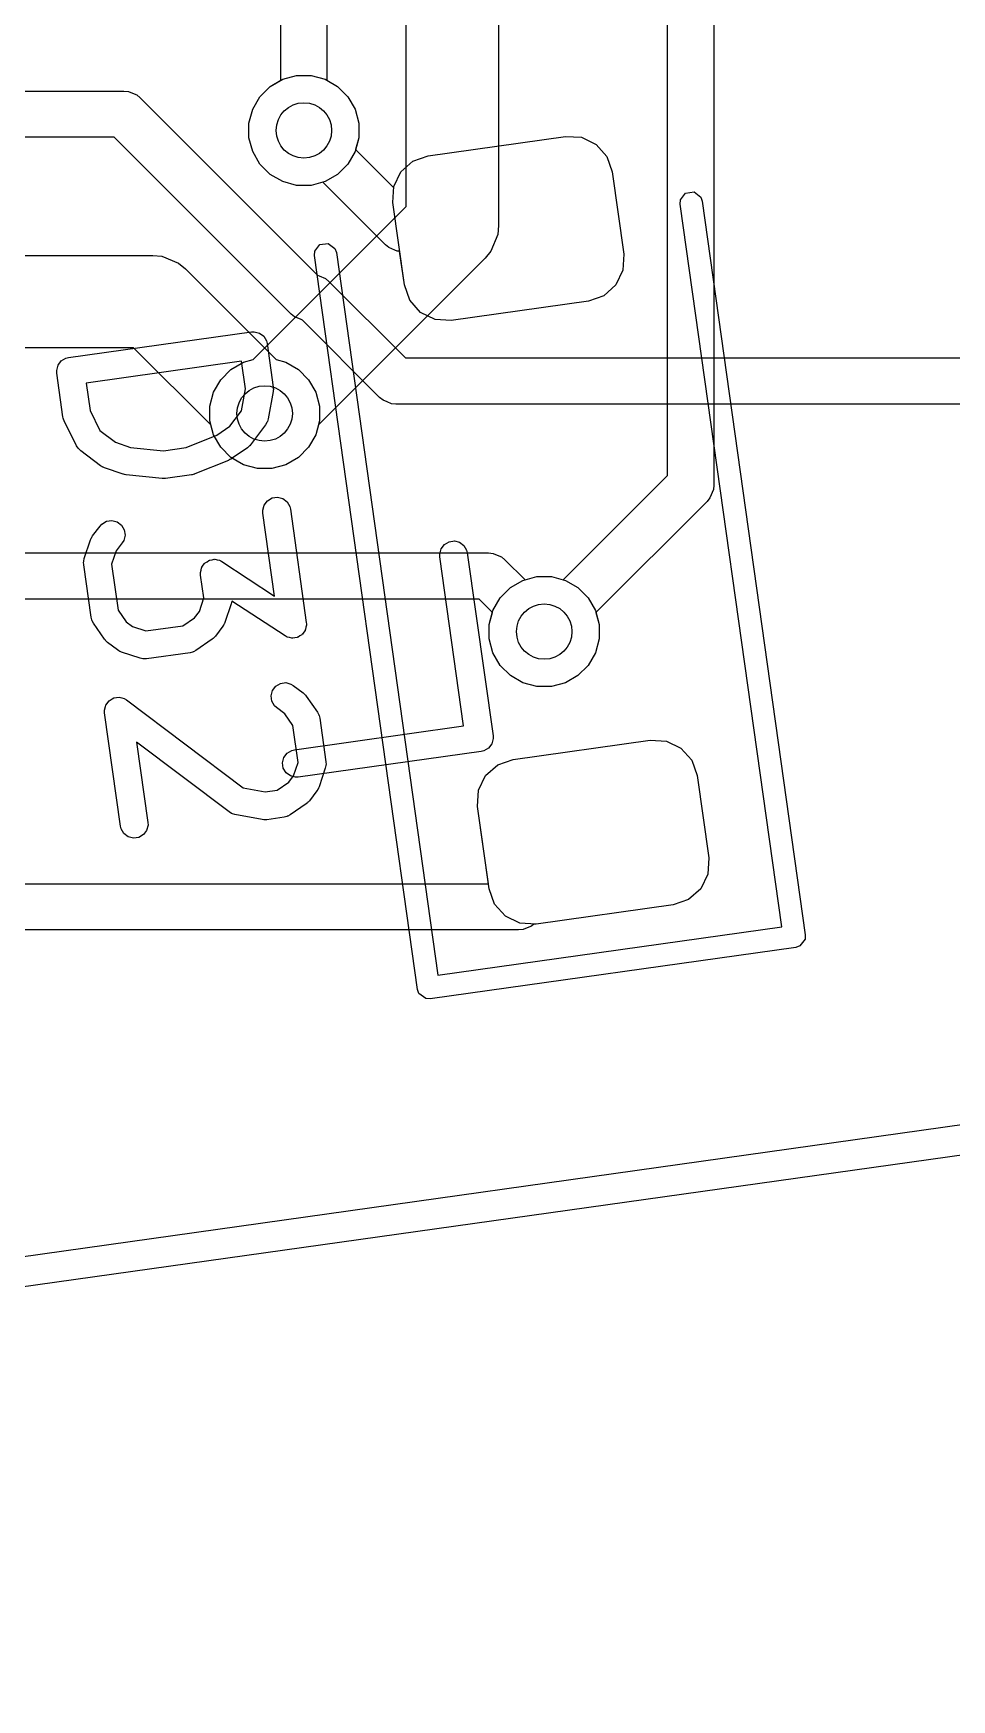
# Model space of a CAD drawing. Header units: millimetres. Extents: x 14 to 286, y -133 to -45.
# Drawn here: x 212.28 to 217.25, y -127.67 to -118.66 of the extents above; entities that cross this region are included whole.
import ezdxf

# ---------------------------------------------------------------- set-up
doc = ezdxf.new("R2010")
doc.units = ezdxf.units.MM
for name, color, linetype, true_color in [('B.Cu', 153, 'CONTINUOUS', 0x4d7fc4), ('F.Cu', 13, 'CONTINUOUS', 0xc83434), ('F.Mask', 201, 'CONTINUOUS', 0xd864ff), ('F.Paste', 253, 'CONTINUOUS', 0xb4a09a), ('F.Silkscreen', 41, 'CONTINUOUS', 0xf2eda1), ('User.Drawings', 9, 'CONTINUOUS', 0xc2c2c2)]:
    doc.layers.add(name, color=color, linetype=linetype, true_color=true_color)

msp = doc.modelspace()

# ---------------------------------------------------------------- linework, layer by layer
at = {"layer": 'B.Cu', "linetype": 'CONTINUOUS'}
for p, q in [((214.298, -119.593646), (214.298, -109.454)), ((214.798, -109.557553), (214.798, -119.6972)), ((215.7132, -121.049323), (215.7132, -117.19912)), ((215.9632, -117.199235), (215.9632, -121.1011)), ((213.6189, -118.910722), (213.6189, -117.837028)), ((213.8689, -117.8233), (213.8689, -118.910722)), ((213.505894, -118.999372), (213.561272, -118.943994)), ((213.561272, -118.943994), (213.6189, -118.910722)), ((213.8689, -118.910722), (213.926528, -118.943994)), ((213.926528, -118.943994), (213.981906, -118.999372)), ((213.466736, -119.067195), (213.505894, -118.999372)), ((213.981906, -118.999372), (214.021064, -119.067195)), ((213.446467, -119.142842), (213.466736, -119.067195)), ((214.021064, -119.067195), (214.041333, -119.142842)), ((213.446467, -119.221158), (213.446467, -119.142842)), ((213.466736, -119.296805), (213.446467, -119.221158)), ((214.041333, -119.221158), (214.021064, -119.296805)), ((214.041333, -119.142842), (214.041333, -119.221158)), ((213.505894, -119.364628), (213.466736, -119.296805)), ((214.021064, -119.296805), (213.981906, -119.364628)), ((213.561272, -119.420006), (213.505894, -119.364628)), ((213.981906, -119.364628), (213.926528, -119.420006)), ((213.629095, -119.459164), (213.561272, -119.420006)), ((213.704742, -119.479433), (213.629095, -119.459164)), ((213.783058, -119.479433), (213.704742, -119.479433)), ((213.858705, -119.459164), (213.783058, -119.479433)), ((213.926528, -119.420006), (213.858705, -119.459164)), ((213.46907, -120.422575), (214.298, -119.593646)), ((214.793197, -119.745972), (214.755868, -119.836092)), ((214.798, -119.6972), (214.793197, -119.745962)), ((214.793197, -119.745962), (214.793197, -119.745972)), ((214.755868, -119.836092), (214.724777, -119.873976)), ((214.724777, -119.873976), (213.822624, -120.776129)), ((213.293394, -120.531172), (213.348772, -120.475794)), ((213.348772, -120.475794), (213.416595, -120.436636)), ((213.416595, -120.436636), (213.46907, -120.422575)), ((213.254236, -120.598995), (213.293394, -120.531172)), ((213.233967, -120.674642), (213.254236, -120.598995)), ((213.233967, -120.752958), (213.233967, -120.674642)), ((213.254236, -120.828605), (213.233967, -120.752958)), ((213.293394, -120.896428), (213.254236, -120.828605)), ((213.808564, -120.828605), (213.769406, -120.896428)), ((213.822624, -120.776129), (213.808564, -120.828605)), ((213.348772, -120.951806), (213.293394, -120.896428)), ((213.769406, -120.896428), (213.714028, -120.951806)), ((213.416595, -120.990964), (213.348772, -120.951806)), ((213.492242, -121.011233), (213.416595, -120.990964)), ((213.570558, -121.011233), (213.492242, -121.011233)), ((213.646205, -120.990964), (213.570558, -121.011233)), ((213.714028, -120.951806), (213.646205, -120.990964)), ((215.148334, -121.614189), (215.7132, -121.049323)), ((215.9632, -121.1011), (215.960798, -121.125486)), ((215.926589, -121.189488), (215.32511, -121.790965)), ((215.942134, -121.170546), (215.926589, -121.189488)), ((215.960798, -121.125486), (215.942134, -121.170546)), ((214.806894, -121.711772), (214.862272, -121.656394)), ((214.862272, -121.656394), (214.930095, -121.617236)), ((214.930095, -121.617236), (215.005742, -121.596967)), ((215.005742, -121.596967), (215.084058, -121.596967)), ((215.084058, -121.596967), (215.148334, -121.614189)), ((214.767736, -121.779595), (214.806894, -121.711772)), ((214.747467, -121.855242), (214.767736, -121.779595)), ((215.32511, -121.790965), (215.342333, -121.855242)), ((214.747467, -121.933558), (214.747467, -121.855242)), ((215.342333, -121.855242), (215.342333, -121.933558)), ((214.767736, -122.009205), (214.747467, -121.933558)), ((214.806894, -122.077028), (214.767736, -122.009205)), ((215.322064, -122.009205), (215.282906, -122.077028)), ((215.342333, -121.933558), (215.322064, -122.009205)), ((214.862272, -122.132406), (214.806894, -122.077028)), ((215.282906, -122.077028), (215.227528, -122.132406)), ((214.930095, -122.171564), (214.862272, -122.132406)), ((215.005742, -122.191833), (214.930095, -122.171564)), ((215.084058, -122.191833), (215.005742, -122.191833)), ((215.159705, -122.171564), (215.084058, -122.191833)), ((215.227528, -122.132406), (215.159705, -122.171564))]:
    msp.add_line(p, q, dxfattribs=at)
at = {"layer": 'B.Cu'}
for centre in [(213.7439, -119.182), (213.5314, -120.7138), (215.0449, -121.8944)]:
    msp.add_circle(centre, 0.15, dxfattribs=at)
at = {"layer": 'F.Cu', "linetype": 'CONTINUOUS'}
for p, q in [((213.505894, -118.999372), (213.561272, -118.943994)), ((213.561272, -118.943994), (213.629095, -118.904836)), ((213.629095, -118.904836), (213.704742, -118.884567)), ((213.704742, -118.884567), (213.783058, -118.884567)), ((213.783058, -118.884567), (213.858705, -118.904836)), ((213.858705, -118.904836), (213.926528, -118.943994)), ((213.926528, -118.943994), (213.981906, -118.999372)), ((183.313477, -118.9686), (212.7693, -118.9686)), ((212.7693, -118.9686), (212.793686, -118.971002)), ((212.793686, -118.971002), (212.793687, -118.971002)), ((212.793687, -118.971002), (212.806884, -118.976468)), ((212.806884, -118.976468), (212.838746, -118.989666)), ((212.838746, -118.989666), (212.838751, -118.989671)), ((212.838751, -118.989671), (212.857688, -119.005212)), ((212.857688, -119.005212), (213.818103, -119.965627)), ((213.466736, -119.067195), (213.505894, -118.999372)), ((213.981906, -118.999372), (214.021064, -119.067195)), ((213.446467, -119.142842), (213.466736, -119.067195)), ((214.021064, -119.067195), (214.041333, -119.142842)), ((212.717524, -119.2186), (183.2617, -119.2186)), ((213.674412, -120.175488), (212.717524, -119.2186)), ((213.446467, -119.221158), (213.446467, -119.142842)), ((213.466736, -119.296805), (213.446467, -119.221158)), ((214.041333, -119.221158), (214.02411, -119.285434)), ((214.041333, -119.142842), (214.041333, -119.221158)), ((214.416786, -119.318727), (215.159487, -119.214347)), ((215.159487, -119.214347), (215.247136, -119.219324)), ((215.247136, -119.219324), (215.326209, -119.257465)), ((213.505894, -119.364628), (213.466736, -119.296805)), ((214.02411, -119.285434), (214.229922, -119.491246)), ((215.326209, -119.257465), (215.384667, -119.322961)), ((213.561272, -119.420006), (213.505894, -119.364628)), ((214.268407, -119.406129), (214.333903, -119.347671)), ((214.333903, -119.347671), (214.416786, -119.318727)), ((215.384667, -119.322961), (215.413611, -119.405844)), ((213.629095, -119.459164), (213.561272, -119.420006)), ((213.704742, -119.479433), (213.629095, -119.459164)), ((213.783058, -119.479433), (213.704742, -119.479433)), ((213.847334, -119.46221), (213.783058, -119.479433)), ((214.185712, -119.800588), (213.847334, -119.46221)), ((214.229922, -119.491246), (214.230266, -119.485202)), ((214.230266, -119.485202), (214.268407, -119.406129)), ((215.413611, -119.405844), (215.476239, -119.851464)), ((214.204648, -119.816128), (214.185712, -119.800588)), ((214.204654, -119.816134), (214.204648, -119.816128)), ((214.236515, -119.829331), (214.204654, -119.816134)), ((214.249713, -119.834798), (214.236515, -119.829331)), ((214.249714, -119.834798), (214.249713, -119.834798)), ((214.262277, -119.836035), (214.249714, -119.834798)), ((214.287917, -120.018472), (214.262277, -119.836035)), ((215.476239, -119.851464), (215.471262, -119.939114)), ((210.680606, -119.8581), (212.9257, -119.8581)), ((212.9257, -119.8581), (212.974473, -119.862904)), ((212.974473, -119.862904), (213.064593, -119.900233)), ((213.064593, -119.900233), (213.064597, -119.900237)), ((213.064597, -119.900237), (213.102477, -119.931323)), ((213.102477, -119.931323), (213.593729, -120.422575)), ((215.471262, -119.939114), (215.433121, -120.018187)), ((213.818103, -119.965627), (213.825845, -119.968834)), ((213.825845, -119.968834), (213.860446, -119.983166)), ((213.860446, -119.983166), (213.860451, -119.983171)), ((213.860451, -119.983171), (213.879388, -119.998712)), ((213.879388, -119.998712), (214.294277, -120.4136)), ((214.316861, -120.101355), (214.287917, -120.018472)), ((215.433121, -120.018187), (215.367625, -120.076645)), ((214.375319, -120.166851), (214.316861, -120.101355)), ((215.284742, -120.105589), (214.542041, -120.209969)), ((215.367625, -120.076645), (215.284742, -120.105589)), ((213.693348, -120.191028), (213.674412, -120.175488)), ((213.693354, -120.191034), (213.693348, -120.191028)), ((213.725215, -120.204231), (213.693354, -120.191034)), ((213.735696, -120.208572), (213.725215, -120.204231)), ((214.154111, -120.626988), (213.735696, -120.208572)), ((214.454392, -120.204992), (214.375319, -120.166851)), ((214.542041, -120.209969), (214.454392, -120.204992)), ((212.822146, -120.3581), (210.697044, -120.3581)), ((213.240175, -120.776129), (212.822146, -120.3581)), ((213.593729, -120.422575), (213.646205, -120.436636)), ((213.646205, -120.436636), (213.714028, -120.475794)), ((213.714028, -120.475794), (213.769406, -120.531172)), ((214.294277, -120.4136), (235.499624, -120.4136)), ((213.769406, -120.531172), (213.808564, -120.598995)), ((213.808564, -120.598995), (213.828833, -120.674642)), ((214.173053, -120.642533), (214.154111, -120.626988)), ((214.173054, -120.642534), (214.173053, -120.642533)), ((214.194227, -120.651304), (214.173054, -120.642534)), ((214.218113, -120.661198), (214.194227, -120.651304)), ((214.218114, -120.661198), (214.218113, -120.661198)), ((214.2425, -120.6636), (214.218114, -120.661198)), ((235.5514, -120.6636), (214.2425, -120.6636)), ((213.828833, -120.752958), (213.808564, -120.828605)), ((213.828833, -120.674642), (213.828833, -120.752958)), ((213.254236, -120.828605), (213.240175, -120.776129)), ((213.293394, -120.896428), (213.254236, -120.828605)), ((213.808564, -120.828605), (213.769406, -120.896428)), ((213.348772, -120.951806), (213.293394, -120.896428)), ((213.769406, -120.896428), (213.714028, -120.951806)), ((213.416595, -120.990964), (213.348772, -120.951806)), ((213.492242, -121.011233), (213.416595, -120.990964)), ((213.570558, -121.011233), (213.492242, -121.011233)), ((213.646205, -120.990964), (213.570558, -121.011233)), ((213.714028, -120.951806), (213.646205, -120.990964)), ((210.906932, -121.4685), (214.744, -121.4685)), ((214.744, -121.4685), (214.768386, -121.470902)), ((214.768386, -121.470902), (214.768387, -121.470902)), ((214.768387, -121.470902), (214.781584, -121.476368)), ((214.781584, -121.476368), (214.813446, -121.489566)), ((214.813446, -121.489566), (214.813451, -121.489571)), ((214.813451, -121.489571), (214.832388, -121.505112)), ((214.832388, -121.505112), (214.941465, -121.614189)), ((214.941465, -121.614189), (215.005742, -121.596967)), ((215.005742, -121.596967), (215.084058, -121.596967)), ((215.084058, -121.596967), (215.159705, -121.617236)), ((215.159705, -121.617236), (215.227528, -121.656394)), ((215.227528, -121.656394), (215.282906, -121.711772)), ((214.692224, -121.7185), (210.938913, -121.7185)), ((214.764689, -121.790965), (214.692224, -121.7185)), ((215.282906, -121.711772), (215.322064, -121.779595)), ((214.747467, -121.855242), (214.764689, -121.790965)), ((215.322064, -121.779595), (215.342333, -121.855242)), ((214.747467, -121.933558), (214.747467, -121.855242)), ((215.342333, -121.855242), (215.342333, -121.933558)), ((214.767736, -122.009205), (214.747467, -121.933558)), ((214.806894, -122.077028), (214.767736, -122.009205)), ((215.322064, -122.009205), (215.282906, -122.077028)), ((215.342333, -121.933558), (215.322064, -122.009205)), ((214.862272, -122.132406), (214.806894, -122.077028)), ((215.282906, -122.077028), (215.227528, -122.132406)), ((214.930095, -122.171564), (214.862272, -122.132406)), ((215.005742, -122.191833), (214.930095, -122.171564)), ((215.084058, -122.191833), (215.005742, -122.191833)), ((215.159705, -122.171564), (215.084058, -122.191833)), ((215.227528, -122.132406), (215.159705, -122.171564)), ((214.876058, -122.586611), (215.618759, -122.482231)), ((215.618759, -122.482231), (215.706408, -122.487208)), ((215.706408, -122.487208), (215.785481, -122.525349)), ((215.785481, -122.525349), (215.843939, -122.590845)), ((214.727679, -122.674013), (214.793175, -122.615555)), ((214.793175, -122.615555), (214.876058, -122.586611)), ((215.843939, -122.590845), (215.872883, -122.673728)), ((214.689538, -122.753086), (214.727679, -122.674013)), ((215.872883, -122.673728), (215.935511, -123.119348)), ((214.684561, -122.840736), (214.689538, -122.753086)), ((214.743358, -123.2591), (214.684561, -122.840736)), ((215.935511, -123.119348), (215.930534, -123.206998)), ((186.778677, -123.2591), (214.743358, -123.2591)), ((215.930534, -123.206998), (215.892393, -123.286071)), ((215.826897, -123.344529), (215.744014, -123.373473)), ((215.892393, -123.286071), (215.826897, -123.344529)), ((215.744014, -123.373473), (215.001313, -123.477853)), ((214.9059, -123.5091), (186.7269, -123.5091)), ((214.930286, -123.506698), (214.9059, -123.5091)), ((214.930287, -123.506698), (214.930286, -123.506698)), ((214.943484, -123.501231), (214.930287, -123.506698)), ((214.975346, -123.488034), (214.943484, -123.501231)), ((214.975351, -123.488028), (214.975346, -123.488034)), ((214.988628, -123.477132), (214.975351, -123.488028)), ((215.001313, -123.477853), (214.988628, -123.477132))]:
    msp.add_line(p, q, dxfattribs=at)
at = {"layer": 'F.Cu'}
for centre in [(213.7439, -119.182), (213.5314, -120.7138), (215.0449, -121.8944)]:
    msp.add_circle(centre, 0.15, dxfattribs=at)
at = {"layer": 'F.Mask', "linetype": 'CONTINUOUS'}
for p, q in [((214.416786, -119.318727), (215.159487, -119.214347)), ((215.159487, -119.214347), (215.247136, -119.219324)), ((215.247136, -119.219324), (215.326209, -119.257465)), ((215.326209, -119.257465), (215.384667, -119.322961)), ((214.268407, -119.406129), (214.333903, -119.347671)), ((214.333903, -119.347671), (214.416786, -119.318727)), ((215.384667, -119.322961), (215.413611, -119.405844)), ((214.225289, -119.572852), (214.230266, -119.485202)), ((214.230266, -119.485202), (214.268407, -119.406129)), ((215.413611, -119.405844), (215.476239, -119.851464)), ((214.287917, -120.018472), (214.225289, -119.572852)), ((215.476239, -119.851464), (215.471262, -119.939114)), ((215.471262, -119.939114), (215.433121, -120.018187)), ((214.316861, -120.101355), (214.287917, -120.018472)), ((215.433121, -120.018187), (215.367625, -120.076645)), ((214.375319, -120.166851), (214.316861, -120.101355)), ((215.284742, -120.105589), (214.542041, -120.209969)), ((215.367625, -120.076645), (215.284742, -120.105589)), ((214.454392, -120.204992), (214.375319, -120.166851)), ((214.542041, -120.209969), (214.454392, -120.204992)), ((214.876058, -122.586611), (215.618759, -122.482231)), ((215.618759, -122.482231), (215.706408, -122.487208)), ((215.706408, -122.487208), (215.785481, -122.525349)), ((215.785481, -122.525349), (215.843939, -122.590845)), ((214.727679, -122.674013), (214.793175, -122.615555)), ((214.793175, -122.615555), (214.876058, -122.586611)), ((215.843939, -122.590845), (215.872883, -122.673728)), ((214.689538, -122.753086), (214.727679, -122.674013)), ((215.872883, -122.673728), (215.935511, -123.119348)), ((214.684561, -122.840736), (214.689538, -122.753086)), ((214.747189, -123.286356), (214.684561, -122.840736)), ((215.935511, -123.119348), (215.930534, -123.206998)), ((215.930534, -123.206998), (215.892393, -123.286071)), ((214.776133, -123.369239), (214.747189, -123.286356)), ((214.834591, -123.434735), (214.776133, -123.369239)), ((215.826897, -123.344529), (215.744014, -123.373473)), ((215.892393, -123.286071), (215.826897, -123.344529)), ((214.913664, -123.472876), (214.834591, -123.434735)), ((215.744014, -123.373473), (215.001313, -123.477853)), ((215.001313, -123.477853), (214.913664, -123.472876))]:
    msp.add_line(p, q, dxfattribs=at)
at = {"layer": 'F.Paste', "linetype": 'CONTINUOUS'}
for p, q in [((214.416786, -119.318727), (215.159487, -119.214347)), ((215.159487, -119.214347), (215.247136, -119.219324)), ((215.247136, -119.219324), (215.326209, -119.257465)), ((215.326209, -119.257465), (215.384667, -119.322961)), ((214.268407, -119.406129), (214.333903, -119.347671)), ((214.333903, -119.347671), (214.416786, -119.318727)), ((215.384667, -119.322961), (215.413611, -119.405844)), ((214.225289, -119.572852), (214.230266, -119.485202)), ((214.230266, -119.485202), (214.268407, -119.406129)), ((215.413611, -119.405844), (215.476239, -119.851464)), ((214.287917, -120.018472), (214.225289, -119.572852)), ((215.476239, -119.851464), (215.471262, -119.939114)), ((215.471262, -119.939114), (215.433121, -120.018187)), ((214.316861, -120.101355), (214.287917, -120.018472)), ((215.433121, -120.018187), (215.367625, -120.076645)), ((214.375319, -120.166851), (214.316861, -120.101355)), ((215.284742, -120.105589), (214.542041, -120.209969)), ((215.367625, -120.076645), (215.284742, -120.105589)), ((214.454392, -120.204992), (214.375319, -120.166851)), ((214.542041, -120.209969), (214.454392, -120.204992)), ((214.876058, -122.586611), (215.618759, -122.482231)), ((215.618759, -122.482231), (215.706408, -122.487208)), ((215.706408, -122.487208), (215.785481, -122.525349)), ((215.785481, -122.525349), (215.843939, -122.590845)), ((214.727679, -122.674013), (214.793175, -122.615555)), ((214.793175, -122.615555), (214.876058, -122.586611)), ((215.843939, -122.590845), (215.872883, -122.673728)), ((214.689538, -122.753086), (214.727679, -122.674013)), ((215.872883, -122.673728), (215.935511, -123.119348)), ((214.684561, -122.840736), (214.689538, -122.753086)), ((214.747189, -123.286356), (214.684561, -122.840736)), ((215.935511, -123.119348), (215.930534, -123.206998)), ((215.930534, -123.206998), (215.892393, -123.286071)), ((214.776133, -123.369239), (214.747189, -123.286356)), ((214.834591, -123.434735), (214.776133, -123.369239)), ((215.826897, -123.344529), (215.744014, -123.373473)), ((215.892393, -123.286071), (215.826897, -123.344529)), ((214.913664, -123.472876), (214.834591, -123.434735)), ((215.744014, -123.373473), (215.001313, -123.477853)), ((215.001313, -123.477853), (214.913664, -123.472876))]:
    msp.add_line(p, q, dxfattribs=at)
at = {"layer": 'F.Silkscreen', "linetype": 'CONTINUOUS'}
for p, q in [((215.781615, -119.581335), (215.782942, -119.557962)), ((216.33135, -123.492896), (215.781615, -119.581335)), ((215.782942, -119.557962), (215.810579, -119.521287)), ((215.810579, -119.521287), (215.856054, -119.514896)), ((215.856054, -119.514896), (215.892729, -119.542533)), ((215.892729, -119.542533), (215.900447, -119.564635)), ((215.900447, -119.564635), (216.458533, -123.535611)), ((213.80108, -119.859681), (213.802407, -119.836308)), ((213.802407, -119.836308), (213.830044, -119.799633)), ((213.830044, -119.799633), (213.875519, -119.793242)), ((213.875519, -119.793242), (213.912194, -119.820879)), ((213.912194, -119.820879), (213.919912, -119.842981)), ((213.919912, -119.842981), (214.469645, -123.754539)), ((214.359164, -123.830656), (213.80108, -119.859681)), ((212.470037, -120.411006), (213.460305, -120.271833)), ((213.460305, -120.271833), (213.474995, -120.271223)), ((213.474995, -120.271223), (213.503327, -120.278551)), ((213.503327, -120.278551), (213.526697, -120.296162)), ((213.526697, -120.296162), (213.54155, -120.321376)), ((213.54155, -120.321376), (213.545013, -120.335665)), ((213.545013, -120.335665), (213.578149, -120.571443)), ((212.405595, -120.481024), (212.412923, -120.452692)), ((212.406205, -120.495714), (212.405595, -120.481024)), ((212.412923, -120.452692), (212.430534, -120.429322)), ((212.430534, -120.429322), (212.455748, -120.414469)), ((212.455748, -120.414469), (212.470037, -120.411006)), ((213.40691, -120.43081), (212.565182, -120.549108)), ((213.427915, -120.580265), (213.40691, -120.43081)), ((212.439341, -120.731492), (212.406205, -120.495714)), ((212.565182, -120.549108), (212.586187, -120.698562)), ((213.578149, -120.571443), (213.578457, -120.578878)), ((213.406052, -120.698979), (213.427915, -120.580265)), ((213.577639, -120.595465), (213.550366, -120.743559)), ((213.578262, -120.588048), (213.577639, -120.595465)), ((213.578758, -120.586133), (213.578262, -120.588048)), ((213.578457, -120.578878), (213.578871, -120.580814)), ((213.578871, -120.580814), (213.578647, -120.58347)), ((213.578647, -120.58347), (213.578758, -120.586133)), ((212.441092, -120.73872), (212.439341, -120.731492)), ((212.441229, -120.740699), (212.441092, -120.73872)), ((212.442176, -120.743191), (212.441229, -120.740699)), ((212.442804, -120.745781), (212.442176, -120.743191)), ((212.443809, -120.747487), (212.442804, -120.745781)), ((212.446453, -120.754443), (212.443809, -120.747487)), ((212.513491, -120.889282), (212.446453, -120.754443)), ((212.586187, -120.698562), (212.639924, -120.80665)), ((213.342975, -120.782684), (213.406052, -120.698979)), ((213.550366, -120.743559), (213.546298, -120.757688)), ((212.639924, -120.80665), (212.723631, -120.869728)), ((213.106287, -120.898631), (213.272094, -120.831518)), ((213.272094, -120.831518), (213.342975, -120.782684)), ((213.536503, -120.775111), (213.455447, -120.882677)), ((213.544158, -120.762559), (213.536503, -120.775111)), ((213.544832, -120.759949), (213.544158, -120.762559)), ((213.546298, -120.757688), (213.544832, -120.759949)), ((212.521295, -120.901742), (212.513491, -120.889282)), ((212.523326, -120.903511), (212.521295, -120.901742)), ((212.524694, -120.905834), (212.523326, -120.903511)), ((212.535513, -120.915791), (212.524694, -120.905834)), ((212.643079, -120.996847), (212.535513, -120.915791)), ((212.723631, -120.869728), (212.805227, -120.897132)), ((212.805227, -120.897132), (212.983107, -120.915943)), ((212.983107, -120.915943), (213.106287, -120.898631)), ((213.438099, -120.899302), (213.350416, -120.959712)), ((213.443781, -120.894502), (213.438099, -120.899302)), ((213.44549, -120.893496), (213.443781, -120.894502)), ((213.447295, -120.891534), (213.44549, -120.893496)), ((213.449331, -120.889815), (213.447295, -120.891534)), ((213.450408, -120.888151), (213.449331, -120.889815)), ((213.455447, -120.882677), (213.450408, -120.888151)), ((212.649429, -121.000719), (212.643079, -120.996847)), ((212.650925, -121.002023), (212.649429, -121.000719)), ((212.653358, -121.003116), (212.650925, -121.002023)), ((212.655631, -121.004502), (212.653358, -121.003116)), ((212.657547, -121.004997), (212.655631, -121.004502)), ((212.664336, -121.008047), (212.657547, -121.004997)), ((212.765274, -121.041948), (212.664336, -121.008047)), ((213.336004, -120.967472), (213.15401, -121.041137)), ((213.337018, -120.96694), (213.336004, -120.967472)), ((213.337549, -120.966827), (213.337018, -120.96694)), ((213.343268, -120.963664), (213.337549, -120.966827)), ((213.349027, -120.960646), (213.343268, -120.963664)), ((213.349412, -120.960267), (213.349027, -120.960646)), ((213.350416, -120.959712), (213.349412, -120.960267)), ((212.766392, -121.042205), (212.765274, -121.041948)), ((212.766867, -121.042463), (212.766392, -121.042205)), ((212.773233, -121.043776), (212.766867, -121.042463)), ((212.779604, -121.045241), (212.773233, -121.043776)), ((212.780145, -121.045203), (212.779604, -121.045241)), ((212.781266, -121.045435), (212.780145, -121.045203)), ((212.976516, -121.066082), (212.781266, -121.045435)), ((212.979077, -121.0661), (212.976516, -121.066082)), ((212.980151, -121.066378), (212.979077, -121.0661)), ((212.985687, -121.066148), (212.980151, -121.066378)), ((212.991219, -121.066188), (212.985687, -121.066148)), ((212.99228, -121.065874), (212.991219, -121.066188)), ((212.994841, -121.065768), (212.99228, -121.065874)), ((213.136308, -121.045886), (212.994841, -121.065768)), ((213.1388, -121.045282), (213.136308, -121.045886)), ((213.139906, -121.045291), (213.1388, -121.045282)), ((213.145215, -121.043727), (213.139906, -121.045291)), ((213.150597, -121.042423), (213.145215, -121.043727)), ((213.15155, -121.041861), (213.150597, -121.042423)), ((213.15401, -121.041137), (213.15155, -121.041861)), ((213.529109, -121.209475), (213.54672, -121.186105)), ((213.54672, -121.186105), (213.571934, -121.171252)), ((213.571934, -121.171252), (213.600913, -121.167179)), ((213.600913, -121.167179), (213.629245, -121.174507)), ((213.629245, -121.174507), (213.652615, -121.192118)), ((213.652615, -121.192118), (213.667468, -121.217332)), ((212.650764, -121.312023), (212.675979, -121.297171)), ((212.675979, -121.297171), (212.704957, -121.293099)), ((212.704957, -121.293099), (212.733289, -121.300426)), ((213.521781, -121.237807), (213.529109, -121.209475)), ((213.522391, -121.252497), (213.521781, -121.237807)), ((213.585543, -121.701845), (213.522391, -121.252497)), ((213.667468, -121.217332), (213.670931, -121.231621)), ((213.670931, -121.231621), (213.757086, -121.844644)), ((212.592624, -121.389177), (212.594008, -121.386906)), ((212.594008, -121.386906), (212.595103, -121.38447)), ((212.595103, -121.38447), (212.596407, -121.382973)), ((212.596407, -121.382973), (212.600279, -121.376624)), ((212.600279, -121.376624), (212.640808, -121.322841)), ((212.640808, -121.322841), (212.650764, -121.312023)), ((212.733289, -121.300426), (212.75666, -121.318037)), ((212.75666, -121.318037), (212.771512, -121.343252)), ((212.775584, -121.37223), (212.768257, -121.400562)), ((212.771512, -121.343252), (212.775584, -121.37223)), ((212.555178, -121.49882), (212.589079, -121.397882)), ((212.589079, -121.397882), (212.592128, -121.391091)), ((212.592128, -121.391091), (212.592624, -121.389177)), ((212.727398, -121.457177), (212.703009, -121.529793)), ((212.760602, -121.413115), (212.727398, -121.457177)), ((212.768257, -121.400562), (212.760602, -121.413115)), ((212.551395, -121.518447), (212.552069, -121.515837)), ((212.552005, -121.533137), (212.551395, -121.518447)), ((212.551885, -121.51315), (212.555178, -121.49882)), ((212.552069, -121.515837), (212.551885, -121.51315)), ((212.591769, -121.816071), (212.552005, -121.533137)), ((212.703009, -121.529793), (212.737844, -121.777661)), ((213.1843, -121.573759), (213.187352, -121.561956)), ((213.187352, -121.561956), (213.18961, -121.549993)), ((213.18961, -121.549993), (213.190994, -121.547875)), ((213.190994, -121.547875), (213.191628, -121.545427)), ((213.191628, -121.545427), (213.198954, -121.535704)), ((213.198954, -121.535704), (213.205627, -121.525502)), ((213.205627, -121.525502), (213.207718, -121.524074)), ((213.207718, -121.524074), (213.209239, -121.522057)), ((213.209239, -121.522057), (213.219731, -121.515876)), ((213.219731, -121.515876), (213.229798, -121.509006)), ((213.229798, -121.509006), (213.232272, -121.508488)), ((213.232272, -121.508488), (213.234453, -121.507204)), ((213.234453, -121.507204), (213.246526, -121.505507)), ((213.246526, -121.505507), (213.258441, -121.503015)), ((213.258441, -121.503015), (213.260923, -121.503483)), ((213.260923, -121.503483), (213.263432, -121.503131)), ((213.263432, -121.503131), (213.275234, -121.506183)), ((213.275234, -121.506183), (213.287198, -121.508441)), ((213.287198, -121.508441), (213.290377, -121.5101)), ((213.290377, -121.5101), (213.291764, -121.510459)), ((213.291764, -121.510459), (213.29334, -121.511647)), ((213.29334, -121.511647), (213.300232, -121.515244)), ((213.300232, -121.515244), (213.585543, -121.701845)), ((213.184184, -121.57875), (213.184448, -121.577345)), ((213.184587, -121.580678), (213.184184, -121.57875)), ((213.184448, -121.577345), (213.1843, -121.573759)), ((213.18491, -121.588449), (213.184587, -121.580678)), ((213.202327, -121.712383), (213.18491, -121.588449)), ((213.177939, -121.784999), (213.202327, -121.712383)), ((213.350159, -121.743356), (213.316258, -121.844295)), ((213.3534, -121.72925), (213.350159, -121.743356)), ((213.641764, -121.917849), (213.3534, -121.72925)), ((212.595232, -121.830361), (212.591769, -121.816071)), ((212.5966, -121.832683), (212.595232, -121.830361)), ((212.597163, -121.835317), (212.5966, -121.832683)), ((212.604278, -121.848184), (212.597163, -121.835317)), ((212.737844, -121.777661), (212.781304, -121.840743)), ((213.088978, -121.862804), (213.152059, -121.819344)), ((213.152059, -121.819344), (213.177939, -121.784999)), ((212.664688, -121.935867), (212.604278, -121.848184)), ((212.781304, -121.840743), (212.815649, -121.866623)), ((212.815649, -121.866623), (212.888265, -121.891011)), ((212.888265, -121.891011), (213.088978, -121.862804)), ((213.256375, -121.928196), (213.254574, -121.930154)), ((213.258415, -121.926474), (213.256375, -121.928196)), ((213.259493, -121.924809), (213.258415, -121.926474)), ((213.264531, -121.919336), (213.259493, -121.924809)), ((213.305059, -121.865553), (213.264531, -121.919336)), ((213.308933, -121.8592), (213.305059, -121.865553)), ((213.310234, -121.857707), (213.308933, -121.8592)), ((213.311325, -121.855277), (213.310234, -121.857707)), ((213.312714, -121.853), (213.311325, -121.855277)), ((213.31321, -121.85108), (213.312714, -121.853)), ((213.316258, -121.844295), (213.31321, -121.85108)), ((213.648651, -121.921443), (213.641764, -121.917849)), ((213.650232, -121.922635), (213.648651, -121.921443)), ((213.651622, -121.922994), (213.650232, -121.922635)), ((213.654798, -121.924652), (213.651622, -121.922994)), ((213.666756, -121.926908), (213.654798, -121.924652)), ((213.678564, -121.929962), (213.666756, -121.926908)), ((213.681071, -121.929609), (213.678564, -121.929962)), ((213.683554, -121.930078), (213.681071, -121.929609)), ((213.695466, -121.927586), (213.683554, -121.930078)), ((213.707543, -121.925889), (213.695466, -121.927586)), ((213.709723, -121.924604), (213.707543, -121.925889)), ((213.712197, -121.924087), (213.709723, -121.924604)), ((213.722252, -121.917223), (213.712197, -121.924087)), ((213.732757, -121.911036), (213.722252, -121.917223)), ((213.734279, -121.909015), (213.732757, -121.911036)), ((213.736368, -121.90759), (213.734279, -121.909015)), ((213.743032, -121.8974), (213.736368, -121.90759)), ((213.750368, -121.887666), (213.743032, -121.8974)), ((213.751001, -121.885215), (213.750368, -121.887666)), ((213.752386, -121.883099), (213.751001, -121.885215)), ((213.754642, -121.87114), (213.752386, -121.883099)), ((213.757696, -121.859335), (213.754642, -121.87114)), ((213.757086, -121.844644), (213.757408, -121.852414)), ((213.757408, -121.852414), (213.757812, -121.854343)), ((213.757812, -121.854343), (213.757547, -121.855747)), ((213.757547, -121.855747), (213.757696, -121.859335)), ((212.66949, -121.941552), (212.664688, -121.935867)), ((212.670495, -121.943258), (212.66949, -121.941552)), ((212.672452, -121.945059), (212.670495, -121.943258)), ((212.674175, -121.947099), (212.672452, -121.945059)), ((212.675839, -121.948177), (212.674175, -121.947099)), ((212.681313, -121.953215), (212.675839, -121.948177)), ((212.735096, -121.993743), (212.681313, -121.953215)), ((212.741448, -121.997617), (212.735096, -121.993743)), ((212.742942, -121.998918), (212.741448, -121.997617)), ((212.745371, -122.000009), (212.742942, -121.998918)), ((212.747649, -122.001398), (212.745371, -122.000009)), ((212.749568, -122.001894), (212.747649, -122.001398)), ((212.756354, -122.004942), (212.749568, -122.001894)), ((212.857293, -122.038843), (212.756354, -122.004942)), ((213.127387, -122.00888), (212.891609, -122.042016)), ((213.141676, -122.005417), (213.127387, -122.00888)), ((213.143998, -122.004049), (213.141676, -122.005417)), ((213.146633, -122.003486), (213.143998, -122.004049)), ((213.1595, -121.996371), (213.146633, -122.003486)), ((213.247183, -121.935961), (213.1595, -121.996371)), ((213.252868, -121.931158), (213.247183, -121.935961)), ((213.254574, -121.930154), (213.252868, -121.931158)), ((212.871622, -122.042136), (212.857293, -122.038843)), ((212.874309, -122.041951), (212.871622, -122.042136)), ((212.876919, -122.042626), (212.874309, -122.041951)), ((212.891609, -122.042016), (212.876919, -122.042626)), ((213.57397, -122.212999), (213.591582, -122.189628)), ((213.591582, -122.189628), (213.616796, -122.174775)), ((213.616796, -122.174775), (213.645774, -122.170703)), ((213.645774, -122.170703), (213.674106, -122.178029)), ((213.674106, -122.178029), (213.686659, -122.185684)), ((213.686659, -122.185684), (213.740442, -122.226212)), ((212.671386, -122.291762), (212.688998, -122.26839)), ((212.688998, -122.26839), (212.705964, -122.258397)), ((212.705964, -122.258397), (212.714212, -122.253538)), ((212.714212, -122.253538), (212.743191, -122.249465)), ((212.743191, -122.249465), (212.758938, -122.253538)), ((212.758938, -122.253538), (212.771522, -122.256792)), ((212.771522, -122.256792), (212.784075, -122.264447)), ((212.784075, -122.264447), (213.41533, -122.740131)), ((213.566644, -122.241331), (213.57397, -122.212999)), ((213.570716, -122.270309), (213.566644, -122.241331)), ((213.585569, -122.295523), (213.570716, -122.270309)), ((213.740442, -122.226212), (213.745919, -122.231252)), ((213.745919, -122.231252), (213.747579, -122.232328)), ((213.747579, -122.232328), (213.749296, -122.23436)), ((213.749296, -122.23436), (213.75126, -122.236168)), ((213.75126, -122.236168), (213.752266, -122.237876)), ((213.752266, -122.237876), (213.757067, -122.243559)), ((213.757067, -122.243559), (213.817477, -122.331243)), ((212.664059, -122.320093), (212.669537, -122.298914)), ((212.664669, -122.334783), (212.664059, -122.320093)), ((212.750824, -122.947806), (212.664669, -122.334783)), ((212.669537, -122.298914), (212.671386, -122.291762)), ((213.596387, -122.30548), (213.585569, -122.295523)), ((213.64045, -122.338683), (213.596387, -122.30548)), ((213.68391, -122.401764), (213.64045, -122.338683)), ((213.817477, -122.331243), (213.824592, -122.34411)), ((213.824592, -122.34411), (213.825155, -122.346744)), ((213.825155, -122.346744), (213.826523, -122.349067)), ((213.826523, -122.349067), (213.829986, -122.363356)), ((213.829986, -122.363356), (213.863123, -122.599134)), ((213.712118, -122.602477), (213.68391, -122.401764)), ((213.339198, -122.870583), (212.838408, -122.493211)), ((212.838408, -122.493211), (212.899364, -122.92693)), ((213.68773, -122.675093), (213.712118, -122.602477)), ((213.85995, -122.63345), (213.826049, -122.734389)), ((213.863243, -122.619121), (213.85995, -122.63345)), ((213.863732, -122.613824), (213.863057, -122.61643)), ((213.863057, -122.61643), (213.863243, -122.619121)), ((213.863123, -122.599134), (213.863732, -122.613824)), ((213.41533, -122.740131), (213.534041, -122.761995)), ((213.598767, -122.752898), (213.66185, -122.709437)), ((213.66185, -122.709437), (213.68773, -122.675093)), ((213.822999, -122.741177), (213.822504, -122.743095)), ((213.826049, -122.734389), (213.822999, -122.741177)), ((213.534041, -122.761995), (213.598767, -122.752898)), ((213.756973, -122.826055), (213.66929, -122.886465)), ((213.762655, -122.821255), (213.756973, -122.826055)), ((213.764364, -122.820249), (213.762655, -122.821255)), ((213.766169, -122.818287), (213.764364, -122.820249)), ((213.768205, -122.816568), (213.766169, -122.818287)), ((213.769282, -122.814904), (213.768205, -122.816568)), ((213.77432, -122.809431), (213.769282, -122.814904)), ((213.814849, -122.755648), (213.77432, -122.809431)), ((213.818722, -122.749295), (213.814849, -122.755648)), ((213.820025, -122.747801), (213.818722, -122.749295)), ((213.821117, -122.745368), (213.820025, -122.747801)), ((213.822504, -122.743095), (213.821117, -122.745368)), ((213.351751, -122.878238), (213.339198, -122.870583)), ((213.35436, -122.878912), (213.351751, -122.878238)), ((213.356621, -122.880377), (213.35436, -122.878912)), ((213.37075, -122.884445), (213.356621, -122.880377)), ((213.518844, -122.911719), (213.37075, -122.884445)), ((213.526258, -122.912342), (213.518844, -122.911719)), ((213.528176, -122.912839), (213.526258, -122.912342)), ((213.530838, -122.912728), (213.528176, -122.912839)), ((213.533495, -122.912952), (213.530838, -122.912728)), ((213.535433, -122.912537), (213.533495, -122.912952)), ((213.542866, -122.912229), (213.535433, -122.912537)), ((213.637177, -122.898974), (213.542866, -122.912229)), ((213.651466, -122.895511), (213.637177, -122.898974)), ((213.653788, -122.894143), (213.651466, -122.895511)), ((213.656423, -122.89358), (213.653788, -122.894143)), ((213.66929, -122.886465), (213.656423, -122.89358)), ((212.754287, -122.962095), (212.750824, -122.947806)), ((212.76914, -122.98731), (212.754287, -122.962095)), ((212.79251, -123.004921), (212.76914, -122.98731)), ((212.820842, -123.012248), (212.79251, -123.004921)), ((212.849821, -123.008175), (212.820842, -123.012248)), ((212.875035, -122.993322), (212.849821, -123.008175)), ((212.892646, -122.969952), (212.875035, -122.993322)), ((212.899974, -122.941621), (212.892646, -122.969952)), ((212.899364, -122.92693), (212.899974, -122.941621)), ((214.469645, -123.754539), (216.33135, -123.492896)), ((216.458533, -123.535611), (216.457206, -123.558979)), ((216.407468, -123.603378), (214.42693, -123.881722)), ((216.42957, -123.59566), (216.407468, -123.603378)), ((216.457207, -123.558985), (216.42957, -123.59566)), ((216.457206, -123.558979), (216.457207, -123.558985)), ((214.366882, -123.852758), (214.359164, -123.830656)), ((214.403557, -123.880395), (214.366882, -123.852758)), ((214.42693, -123.881722), (214.403557, -123.880395))]:
    msp.add_line(p, q, dxfattribs=at)
at = {"layer": 'User.Drawings', "linetype": 'CONTINUOUS'}
for p, q in [((214.479435, -121.474445), (214.486763, -121.446113)), ((214.480045, -121.489135), (214.479435, -121.474445)), ((214.486763, -121.446113), (214.504374, -121.422743)), ((214.504374, -121.422743), (214.529588, -121.40789)), ((214.529588, -121.40789), (214.558567, -121.403817)), ((214.558567, -121.403817), (214.586899, -121.411145)), ((214.586899, -121.411145), (214.610269, -121.428756)), ((214.610269, -121.428756), (214.625122, -121.45397)), ((214.625122, -121.45397), (214.628585, -121.468259)), ((214.628585, -121.468259), (214.767758, -122.458527)), ((214.60878, -122.405132), (214.480045, -121.489135)), ((213.692782, -122.533868), (214.60878, -122.405132)), ((214.767758, -122.458527), (214.768368, -122.473217)), ((213.635668, -122.575554), (213.653279, -122.552184)), ((213.653279, -122.552184), (213.678493, -122.537331)), ((213.678493, -122.537331), (213.692782, -122.533868)), ((214.703926, -122.543235), (213.713658, -122.682408)), ((214.718215, -122.539772), (214.703926, -122.543235)), ((214.743429, -122.524919), (214.718215, -122.539772)), ((214.76104, -122.501549), (214.743429, -122.524919)), ((214.768368, -122.473217), (214.76104, -122.501549)), ((213.62834, -122.603886), (213.635668, -122.575554)), ((213.632413, -122.632865), (213.62834, -122.603886)), ((213.647266, -122.658079), (213.632413, -122.632865)), ((213.670636, -122.67569), (213.647266, -122.658079)), ((213.698968, -122.683018), (213.670636, -122.67569)), ((213.713658, -122.682408), (213.698968, -122.683018)), ((196.384656, -127.502972), (219.7623, -124.217458)), ((219.784997, -124.378951), (196.333083, -127.674903))]:
    msp.add_line(p, q, dxfattribs=at)

doc.saveas('drawing.dxf')
